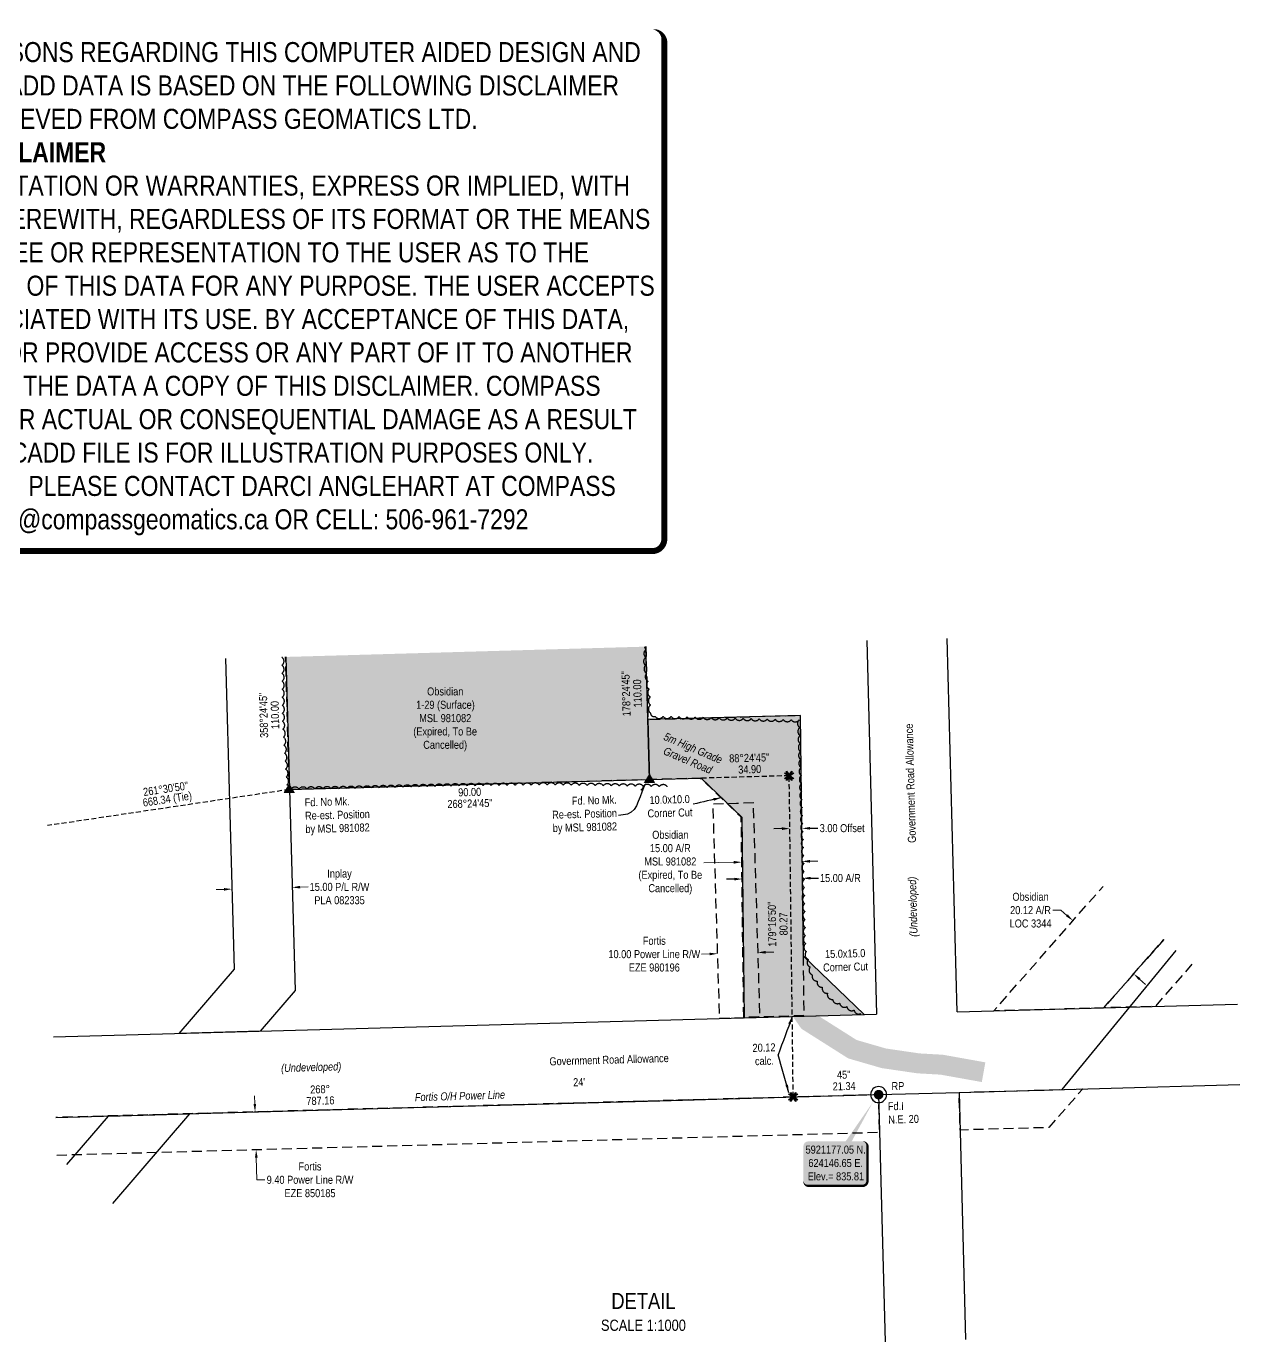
# Model space of a CAD drawing. Extents: x 623218 to 625882, y 5921060 to 5922843.
# Drawn here: x 624367 to 625882, y 5921200 to 5922843 of the extents above; entities that cross this region are included whole.
import ezdxf
from ezdxf.enums import TextEntityAlignment as Align

# ---------------------------------------------------------------- set-up
doc = ezdxf.new("R2010")
doc.units = 0
doc.header["$LTSCALE"] = 5
doc.header["$PDSIZE"] = 0.5
for name, pattern in [('0', [1, 1, 0]), ('foc-ACCESSROAD', [3.75, 2.5, -1.25]), ('foc-FLOWLINE', [3.75, 2.5, -1.25]), ('foc-TIELINE', [1.875, 1.25, -0.625]), ('foc-TRAV', [1.875, 1.25, -0.625])]:
    doc.linetypes.add(name, pattern=pattern)
doc.layers.get('Defpoints').update_dxf_attribs({"color": 9})
for name, color, linetype in [('35', 37, 'Continuous'), ('AS-POWER', 104, 'foc-POWER'), ('AS-ROADS', 254, 'Continuous'), ('C-AR', 13, 'foc-ACCESSROAD'), ('C-WS', 13, 'foc-ACCESSROAD'), ('CG-NOTES', 7, 'Continuous'), ('DETAIL-T', 7, 'Continuous'), ('F-EZE', 190, 'foc-FLOWLINE'), ('F-RW', 190, 'Continuous'), ('L-BD', 7, 'Continuous'), ('L-MON', 1, 'Continuous'), ('L-ROAD-T', 7, 'Continuous'), ('L-SEC', 7, 'Continuous'), ('L-TIE', 7, 'foc-TIELINE'), ('P-PROPOSED', 10, 'Continuous'), ('P-PROPOSED-H', 21, 'Continuous'), ('P-TRAV', 4, 'foc-TRAV'), ('P-TXT', 4, 'Continuous'), ('T-BUSH', 110, '0')]:
    doc.layers.add(name, color=color, linetype=linetype)
for name, color, linetype, lineweight in [('C-AR-T', 13, 'Continuous', 9), ('C-WS-T', 13, 'Continuous', 9), ('F-EZE-T', 190, 'Continuous', 9), ('F-RW-T', 190, 'Continuous', 9), ('T-TEXT', 48, 'Continuous', 18)]:
    doc.layers.add(name, color=color, linetype=linetype, lineweight=lineweight)
doc.layers.add('DISCLAIMER', color=7, linetype='Continuous', plot=False)
doc.styles.add('100L', font='ARIALN.TTF', dxfattribs={"height": 11})
doc.styles.add('80', font='ARIALN.TTF', dxfattribs={"height": 10})
doc.styles.add('80CG', font='ARIALN.TTF', dxfattribs={"height": 10})
doc.styles.add('80L', font='ARIALN.TTF', dxfattribs={"height": 10})
doc.styles.add('80LS', font='ARIALNI.TTF', dxfattribs={"height": 10})
doc.styles.add('foc-LtypeFont', font='ARIALN.TTF', dxfattribs={"height": 7.35})
doc.styles.get("Standard").update_dxf_attribs({"font": 'ARIALN.TTF'})
doc.linetypes.add('foc-POWER', pattern='A,6,-1,["P",foc-LtypeFont,S=0.2,R=0,X=-0.625,Y=-0.75],-1.24,4', length=12.24)
doc.linetypes.add('foc-POWER-NOLINE', pattern='A,0,-4,["P",foc-LtypeFont,S=0.2,R=0,X=-0.625,Y=-0.75],-8.24', length=12.24)
doc.dimstyles.new('Compass 5 000', dxfattribs={"dimscale": 5, "dimtxt": 9, "dimasz": 2, "dimexe": 0.2, "dimexo": 0.0625, "dimgap": 0.5, "dimtad": 0, "dimtih": 1, "dimtoh": 1, "dimzin": 0, "dimdsep": 46, "dimtxsty": '80CG', "dimcen": 0.1, "dimse1": 1, "dimse2": 1, "dimclrd": 256, "dimclrt": 256, "dimaunit": 1, "dimadec": 4, "dimazin": 0, "dimtfac": 0.06, "dimtofl": 0, "dimtmove": 0, "dimatfit": 1, "dimfxl": 0.2, "dimtolj": 1, "dimtzin": 0, "dimlwd": -1, "dimarcsym": 0})

# ---------------------------------------------------------------- blocks, each defined once
blk = doc.blocks.new('RP')
at = {"layer": '35', "color": 3}
blk.add_circle((0, 0), 10, dxfattribs=at)
at = {"layer": '35', "color": 3, "style": '80'}
blk.add_attdef('RP_001', (-32.4, 5.8), '', height=10, dxfattribs=at)
blk = doc.blocks.new('fdia')
at = {"color": 255, "const_width": 1}
blk.add_lwpolyline([(-0.5, 0, 1), (0.5, 0, 1)], format="xyb", close=True, dxfattribs=at)
blk = doc.blocks.new('Fdiaa')
blk.add_blockref('fdia', (0, 0))
blk = doc.blocks.new('fdib')
at = {"color": 1, "const_width": 1.6}
blk.add_lwpolyline([(-0.4, 0, 1), (0.4, 0, 1)], format="xyb", close=True, dxfattribs=at)
at = {"color": 1}
blk.add_circle((0, 0), 0.8, dxfattribs=at)
blk = doc.blocks.new('Fdibb')
blk.add_blockref('fdib', (0, 0))
blk = doc.blocks.new('fdicc')
for name in ['Fdibb', 'Fdiaa']:
    blk.add_blockref(name, (0, 0))
blk = doc.blocks.new('FDI')
blk.add_blockref('fdicc', (0, 0))
blk = doc.blocks.new('TRIA')
blk.add_hatch(color=255).paths.add_polyline_path([(-0.04, 1.52), (-1.47, -0.87), (1.39, -0.87)])
blk = doc.blocks.new('TRIAA')
blk.add_blockref('TRIA', (0, 0))
blk = doc.blocks.new('TRIB')
at = {"color": 1}
blk.add_lwpolyline([(-1.12, -0.67), (-0.04, 1.13), (1.04, -0.67)], close=True, dxfattribs=at)
blk = doc.blocks.new('TRIBB')
blk.add_blockref('TRIB', (0, 0))
blk = doc.blocks.new('TRICC')
for name in ['TRIAA', 'TRIBB']:
    blk.add_blockref(name, (0, 0))
blk = doc.blocks.new('plspike')
blk.add_blockref('TRICC', (0, 0))
blk = doc.blocks.new('TEMP')
h = blk.add_hatch(color=255)
h.dxf.hatch_style = 1
h.paths.add_polyline_path([(0, 0.25), (-0.67, 1.15), (-0.67, 0.67), (-1.15, 0.67), (-0.25, 0), (-1.15, -0.67), (-0.67, -0.67), (-0.67, -1.15), (0, -0.25), (0.67, -1.15), (0.67, -0.67), (1.15, -0.67), (0.25, 0), (1.15, 0.67), (0.67, 0.67), (0.67, 1.15)])
h.paths.add_polyline_path([(0.57, 0.85), (0.57, 0.57), (0.85, 0.57), (0.08, 0), (0.85, -0.57), (0.57, -0.57), (0.57, -0.85), (0, -0.08), (-0.57, -0.85), (-0.57, -0.57), (-0.85, -0.57), (-0.08, 0), (-0.85, 0.57), (-0.57, 0.57), (-0.57, 0.85), (0, 0.08)], flags=16)
h = blk.add_hatch(color=1)
h.dxf.hatch_style = 1
h.paths.add_polyline_path([(0, 0.08), (-0.57, 0.85), (-0.57, 0.57), (-0.85, 0.57), (-0.08, 0), (-0.85, -0.57), (-0.57, -0.57), (-0.57, -0.85), (0, -0.08), (0.57, -0.85), (0.57, -0.57), (0.85, -0.57), (0.08, 0), (0.85, 0.57), (0.57, 0.57), (0.57, 0.85)])
at = {"color": 1}
for p, q in [((-0.08, 0), (0.08, 0)), ((0, 0.08), (0, -0.08))]:
    blk.add_line(p, q, dxfattribs=at)
at = {"color": 255, "flags": 128}
blk.add_lwpolyline([(-0.25, 0), (-1.15, 0.67), (-0.67, 0.67), (-0.67, 1.15), (0, 0.25), (0.67, 1.15), (0.67, 0.67), (1.15, 0.67), (0.25, 0), (1.15, -0.67), (0.67, -0.67), (0.67, -1.15), (0, -0.25), (-0.67, -1.15), (-0.67, -0.67), (-1.15, -0.67)], close=True, dxfattribs=at)
at = {"color": 1, "flags": 128}
blk.add_lwpolyline([(-0.08, 0), (-0.85, 0.57), (-0.57, 0.57), (-0.57, 0.85), (0, 0.08), (0.57, 0.85), (0.57, 0.57), (0.85, 0.57), (0.08, 0), (0.85, -0.57), (0.57, -0.57), (0.57, -0.85), (0, -0.08), (-0.57, -0.85), (-0.57, -0.57), (-0.85, -0.57)], close=True, dxfattribs=at)
blk = doc.blocks.new('*D436')
at = {"layer": 'Defpoints', "color": 0, "transparency": 16777216}
for p in [(624699.1, 5921767.1), (624699.2, 5921764.5), (624624.2, 5921762.4)]:
    blk.add_point(p, dxfattribs=at)
at = {"layer": 'F-RW-T', "transparency": 16777216}
for p, q in [((624614.1, 5921764.7), (624604.2, 5921764.4)), ((624709.1, 5921767.4), (624719.1, 5921767.7))]:
    blk.add_line(p, q, dxfattribs=at)
for points in [[(624614.1, 5921766.3), (624614.2, 5921763), (624624.1, 5921765)], [(624709, 5921769.1), (624709.1, 5921765.7), (624699.1, 5921767.1)]]:
    blk.add_solid(points, dxfattribs=at)
at = {"layer": 'F-RW-T', "transparency": 16777216, "insert": (624758.2, 5921767.7), "char_height": 10, "attachment_point": 5, "style": '80CG'}
blk.add_mtext('\\A1;Inplay\\P15.00 P/L R/W\\PPLA 082335', dxfattribs=at)
blk = doc.blocks.new('*D437')
at = {"layer": 'Defpoints', "color": 0, "transparency": 16777216}
for p in [(625228.6, 5921739.1), (625278.6, 5921740.7), (625230.3, 5921684.3)]:
    blk.add_point(p, dxfattribs=at)
at = {"layer": 'F-EZE-T', "transparency": 16777216}
for p, q in [((625220.3, 5921684), (625210.3, 5921683.7)), ((625290.3, 5921686.1), (625300.3, 5921686.4))]:
    blk.add_line(p, q, dxfattribs=at)
for points in [[(625220.2, 5921685.6), (625220.4, 5921682.3), (625230.3, 5921684.3)], [(625290.2, 5921687.8), (625290.3, 5921684.4), (625280.3, 5921685.8)]]:
    blk.add_solid(points, dxfattribs=at)
at = {"layer": 'F-EZE-T', "transparency": 16777216, "insert": (625151.2, 5921683.7), "char_height": 10, "attachment_point": 5, "style": '80CG', "bg_fill": 3, "box_fill_scale": 1.1, "bg_fill_color": 256, "bg_fill_true_color": 13158600, "bg_fill_transparency": 0}
blk.add_mtext('\\A1;Fortis\\P10.00 Power Line R/W\\PEZE 980196', dxfattribs=at)
blk = doc.blocks.new('*D438')
at = {"layer": 'Defpoints', "color": 0, "transparency": 16777216}
for p in [(625261.3, 5921775.8), (625336.2, 5921778.5), (625336.3, 5921776.7)]:
    blk.add_point(p, dxfattribs=at)
at = {"layer": 'P-TXT', "transparency": 16777216}
for p, q in [((625251.3, 5921777.4), (625241.3, 5921777.3)), ((625346.2, 5921778.6), (625356.2, 5921778.8))]:
    blk.add_line(p, q, dxfattribs=at)
for points in [[(625251.3, 5921779.1), (625251.3, 5921775.8), (625261.3, 5921777.6)], [(625346.2, 5921780.3), (625346.3, 5921777), (625336.2, 5921778.5)]]:
    blk.add_solid(points, dxfattribs=at)
at = {"layer": 'P-TXT', "transparency": 16777216, "insert": (625383.5, 5921778.8), "char_height": 10, "attachment_point": 5, "style": '80CG'}
blk.add_mtext('\\A1;15.00 A/R', dxfattribs=at)
blk = doc.blocks.new('*D444')
at = {"layer": 'Defpoints', "color": 0, "transparency": 16777216}
for p in [(625320.5, 5921840.5), (625335.5, 5921840.8), (625335.5, 5921840.7)]:
    blk.add_point(p, dxfattribs=at)
at = {"layer": 'P-TXT', "transparency": 16777216}
for p, q in [((625310.5, 5921840.5), (625300.5, 5921840.4)), ((625345.5, 5921840.9), (625355.5, 5921841.1))]:
    blk.add_line(p, q, dxfattribs=at)
for points in [[(625310.4, 5921842.2), (625310.5, 5921838.8), (625320.5, 5921840.6)], [(625345.4, 5921842.6), (625345.5, 5921839.3), (625335.5, 5921840.8)]]:
    blk.add_solid(points, dxfattribs=at)
at = {"layer": 'P-TXT', "transparency": 16777216, "insert": (625385.7, 5921841.1), "char_height": 10, "attachment_point": 5, "style": '80CG'}
blk.add_mtext('\\A1;3.00 Offset', dxfattribs=at)
blk = doc.blocks.new('*D450')
at = {"layer": 'C-AR-T', "transparency": 16777216}
for p, q in [((625250.4, 5921798.5), (625212.9, 5921798)), ((625345.5, 5921799.7), (625355.5, 5921799.8))]:
    blk.add_line(p, q, dxfattribs=at)
for points in [[(625250.4, 5921800.2), (625250.4, 5921796.8), (625260.4, 5921798.6)], [(625345.4, 5921801.4), (625345.5, 5921798), (625335.5, 5921799.6)]]:
    blk.add_solid(points, dxfattribs=at)
at = {"layer": 'Defpoints', "color": 0, "transparency": 16777216}
for p in [(625260.2, 5921815.4), (625335.3, 5921816.4), (625335.5, 5921799.6)]:
    blk.add_point(p, dxfattribs=at)
at = {"layer": 'C-AR-T', "transparency": 16777216, "insert": (625171.2, 5921798), "char_height": 10, "attachment_point": 5, "style": '80CG'}
blk.add_mtext('\\A1;Obsidian\\P15.00 A/R\\PMSL 981082\\P(Expired, To Be\\PCancelled)', dxfattribs=at)
blk = doc.blocks.new('*D456')
at = {"layer": 'C-AR-T', "transparency": 16777216}
for p, q in [((625658.8, 5921738.7), (625648.8, 5921738.7)), ((625666.4, 5921732.1), (625658.8, 5921738.7)), ((625757.1, 5921652.6), (625764.6, 5921646))]:
    blk.add_line(p, q, dxfattribs=at)
for points in [[(625667.5, 5921733.4), (625665.3, 5921730.9), (625673.9, 5921725.5)], [(625758.2, 5921653.8), (625756, 5921651.3), (625749.6, 5921659.2)]]:
    blk.add_solid(points, dxfattribs=at)
at = {"layer": 'Defpoints', "color": 0, "transparency": 16777216}
for p in [(625667.2, 5921717.9), (625673.9, 5921725.5), (625742.9, 5921651.6)]:
    blk.add_point(p, dxfattribs=at)
at = {"layer": 'C-AR-T', "transparency": 16777216, "insert": (625620.9, 5921738.7), "char_height": 10, "attachment_point": 5, "style": '80CG'}
blk.add_mtext('\\A1;Obsidian\\P20.12 A/R\\PLOC 3344', dxfattribs=at)
blk = doc.blocks.new('*U457')
h = blk.add_hatch(color=254)
edge = h.paths.add_edge_path()
edge.add_line((-34, -28.5), (34, -28.5))
edge.add_arc((34, -22.5), 6, 270, 360)
edge.add_line((40, -22.5), (40, 21))
edge.add_arc((34, 21), 6, 0, 90)
edge.add_line((34, 27), (-34, 27))
edge.add_arc((-34, 21), 6, 90, 180)
edge.add_line((-40, 21), (-40, -22.5))
edge.add_arc((-34, -22.5), 6, 180, 270)
at = {"color": 1, "flags": 128}
blk.add_lwpolyline([(46.7, 75.9, 0, 10, 0), (0, 0, 5, 5, 0)], format="xyseb", dxfattribs=at)
blk.add_lwpolyline([(-34, -28.5, 3, 3, 0), (34, -28.5, 3, 3, 0.414214), (40, -22.5, 3, 3, 0), (40, 21, 3, 0, 0.414214), (34, 27, 0, 0, 0), (-34, 27, 0, 0, 0.414214), (-40, 21, 0, 0, 0), (-40, -22.5, 0, 3, 0.414214)], format="xyseb", close=True, dxfattribs=at)
at = {"color": 1, "style": '80'}
blk.add_attdef('ENTER_TEXT_001', (-36, -5), '', height=10, dxfattribs=at)
blk = doc.blocks.new('*D463')
at = {"layer": 'Defpoints', "color": 0, "transparency": 16777216}
for p in [(624651.9, 5921486.7), (624653.2, 5921439.8), (624654.1, 5921439.8)]:
    blk.add_point(p, dxfattribs=at)
at = {"layer": 'F-EZE-T', "transparency": 16777216}
for p, q in [((624652.5, 5921496.7), (624652.2, 5921506.7)), ((624654.3, 5921429.8), (624655.1, 5921401.9)), ((624655.1, 5921401.9), (624665.1, 5921401.9))]:
    blk.add_line(p, q, dxfattribs=at)
for points in [[(624654.1, 5921496.8), (624650.8, 5921496.7), (624652.8, 5921486.7)], [(624656, 5921429.8), (624652.7, 5921429.7), (624654.1, 5921439.8)]]:
    blk.add_solid(points, dxfattribs=at)
at = {"layer": 'F-EZE-T', "transparency": 16777216, "insert": (624721.4, 5921401.9), "char_height": 10, "attachment_point": 5, "style": '80CG'}
blk.add_mtext('\\A1;Fortis\\P9.40 Power Line R/W\\PEZE 850185', dxfattribs=at)
blk = doc.blocks.new('Disclaimer_Legal')
at = {"layer": 'DISCLAIMER', "color": 254, "flags": 128}
blk.add_lwpolyline([(-3612.9, -1104.6, 37.5, 37.5, 0), (4096.1, -1104.6, 37.5, 37.5, 0.414214), (4171.1, -1029.6, 37.5, 37.5, 0), (4171.1, 2078.7, 37.5, 0, 0.414214), (4096.1, 2153.7, 0, 0, 0), (-3612.9, 2153.7, 0, 0, 0.414214), (-3687.9, 2078.7, 0, 0, 0), (-3687.9, -1029.6, 0, 37.5, 0.414214)], format="xyseb", close=True, dxfattribs=at)
at = {"layer": 'DISCLAIMER', "color": 254, "insert": (241.6, 533.9), "char_height": 125, "width": 7717.568, "attachment_point": 5, "style": '80'}
blk.add_mtext('NOTICE TO THE CORPORATION, PERSON &/OR PERSONS REGARDING THIS COMPUTER AIDED DESIGN AND DRAFTING (CADD) FILES. ACCEPTANCE OF THE CADD DATA IS BASED ON THE FOLLOWING DISCLAIMER WHICH COVERS ALL CADD DATA RECIEVED FROM COMPASS GEOMATICS LTD.\\P{\\fArial Narrow|b1|i0|c0|p34;DISCLAIMER}\\PCOMPASS GEOMATICS LTD. MAKES NO REPRESENTATION OR WARRANTIES, EXPRESS OR IMPLIED, WITH RESPECT TO THE REUSE OF THE DATA PROVIDED HEREWITH, REGARDLESS OF ITS FORMAT OR THE MEANS OF ITS TRANSMISSION. THERE IS NO GUARANTEE OR REPRESENTATION TO THE USER AS TO THE ACCURACY, CURRENCY, SUITABILITY OR RELIABILITY OF THIS DATA FOR ANY PURPOSE. THE USER ACCEPTS THE DATA "AS IS", AND ASSUMES ALL RISKS ASSOCIATED WITH ITS USE. BY ACCEPTANCE OF THIS DATA, THE USER AGREES NOT TO TRANSMIT THIS DATA OR PROVIDE ACCESS OR ANY PART OF IT TO ANOTHER PARTY UNLESS THE USER SHALL INCLUDE WITH THE DATA A COPY OF THIS DISCLAIMER. COMPASS GEOMATICS LTD. ASSUMES NO RESPONSIBILITY FOR ACTUAL OR CONSEQUENTIAL DAMAGE AS A RESULT OF ANY USER\'S RELIANCE ON THIS DATA. THIS CADD FILE IS FOR ILLUSTRATION PURPOSES ONLY.\\PIF YOU REQUIRE MORE ACCURATE INFORMATION, PLEASE CONTACT DARCI ANGLEHART AT COMPASS GEOMATICS LTD. VIA EMAIL: darci.anglehart@compassgeomatics.ca OR CELL: 506-961-7292', dxfattribs=at)

msp = doc.modelspace()

# ---------------------------------------------------------------- hatches: boundary and pattern name
at = {"layer": 'P-PROPOSED-H'}
h = msp.add_hatch(color=256, dxfattribs=at)
h.dxf.hatch_style = 1
h.paths.add_polyline_path([(624697.702, 5922055.112), (624691.071, 5922054.927), (624695.683, 5921889.328), (625145.243, 5921901.723), (625140.667, 5922067.802)])
h = msp.add_hatch(color=256, dxfattribs=at)
h.dxf.hatch_style = 1
h.paths.add_polyline_path([(625145.243, 5921901.723), (625209.709, 5921903.509), (625260.3, 5921854.914), (625263.445, 5921604.251), (625413.346, 5921608.404), (625337.459, 5921681.297), (625333.686, 5921981.947), (625143.178, 5921976.669)])

# ---------------------------------------------------------------- linework, layer by layer
at = {"layer": 'AS-POWER', "flags": 128}
msp.add_lwpolyline([(625660.351, 5921514.659), (625802.668, 5921688.417)], dxfattribs=at)
at = {"layer": 'AS-POWER', "linetype": 'foc-POWER-NOLINE', "flags": 128}
msp.add_lwpolyline([(624403.949, 5921479.85), (624651.854, 5921486.718), (625157.924, 5921500.739), (625272.293, 5921503.908), (625431.293, 5921508.313), (625531.821, 5921511.098), (625660.351, 5921514.659)], dxfattribs=at)
at = {"layer": 'AS-ROADS', "const_width": 24.992, "flags": 128}
msp.add_lwpolyline([(625124.748, 5921963.428), (625197.783, 5921932.323), (625243.858, 5921907.218), (625277.453, 5921865.548), (625295.258, 5921814.368), (625299.783, 5921741.698), (625303.883, 5921678.278), (625317.203, 5921637.708), (625343.648, 5921599.818), (625398.523, 5921565.048), (625437.763, 5921553.673), (625480.903, 5921547.358), (625509.993, 5921545.703), (625562.298, 5921536.333)], dxfattribs=at)
at = {"layer": 'C-AR', "flags": 128}
msp.add_lwpolyline([(625787.142, 5921702.027), (625712.336, 5921616.688), (625575.138, 5921612.887), (625711.441, 5921768.384)], dxfattribs=at)
at = {"layer": 'C-WS', "flags": 128}
msp.add_lwpolyline([(625140.667, 5922067.802), (625143.176, 5921976.742), (625333.2, 5921981.969), (625337.857, 5921606.96), (625275.496, 5921605.237), (625262.833, 5921604.887), (625259.725, 5921854.831), (625247.063, 5921867.008), (625209.131, 5921903.481), (625145.243, 5921901.727), (624695.532, 5921889.335), (624690.97, 5922054.924)], dxfattribs=at)
at = {"layer": 'F-EZE', "flags": 128}
for points in [[(625282.771, 5921604.787), (625232.76, 5921603.401), (625224.589, 5921871.46), (625253.872, 5921872.352), (625274.594, 5921872.981), (625282.771, 5921604.787)], [(625531.821, 5921511.098), (625686.004, 5921515.37), (625643.778, 5921467.198), (625533.045, 5921464.13)]]:
    msp.add_lwpolyline(points, close=True, dxfattribs=at)
for points in [[(625822.473, 5921671.057), (625776.371, 5921618.462), (625712.336, 5921616.688), (625787.142, 5921702.027)], [(624405.25, 5921432.884), (625432.517, 5921461.345), (625431.293, 5921508.313), (624403.949, 5921479.85)]]:
    msp.add_lwpolyline(points, dxfattribs=at)
at = {"layer": 'F-RW', "flags": 128}
for points in [[(624691.071, 5922054.927), (624695.683, 5921889.328), (624702.677, 5921638.25), (624659.246, 5921587.511), (624558.159, 5921584.711), (624626.927, 5921665.05), (624616.127, 5922052.781)], [(624417.987, 5921420.954), (624469.798, 5921481.483), (624571.054, 5921484.48), (624474.944, 5921372.199)]]:
    msp.add_lwpolyline(points, dxfattribs=at)
at = {"layer": 'L-SEC'}
for p, q in [((625416.327, 5922075.398), (625428.674, 5921608.829)), ((625529.189, 5921611.614), (625516.845, 5922078.058)), ((625529.189, 5921611.614), (625879.223, 5921621.312)), ((624401.164, 5921580.361), (625428.674, 5921608.829)), ((625531.821, 5921511.098), (625882.008, 5921520.801)), ((624403.949, 5921479.85), (625431.293, 5921508.313)), ((625431.293, 5921508.313), (625439.334, 5921199.765)), ((625531.821, 5921511.098), (625539.865, 5921202.385))]:
    msp.add_line(p, q, dxfattribs=at)
at = {"layer": 'L-TIE'}
msp.add_line((624695.683, 5921889.328), (624393.852, 5921844.297), dxfattribs=at)
at = {"layer": 'P-PROPOSED'}
msp.add_lwpolyline([(624691.071, 5922054.927), (624695.683, 5921889.328), (625145.243, 5921901.723), (625140.667, 5922067.802)], dxfattribs=at)
msp.add_lwpolyline([(625145.243, 5921901.723), (625209.709, 5921903.509), (625260.3, 5921854.914), (625263.445, 5921604.251), (625413.346, 5921608.404), (625337.459, 5921681.297), (625333.686, 5921981.947), (625143.178, 5921976.669)], close=True, dxfattribs=at)
at = {"layer": 'P-TRAV'}
for p, q in [((625319.636, 5921906.555), (625209.709, 5921903.509)), ((625324.671, 5921505.359), (625319.636, 5921906.555))]:
    msp.add_line(p, q, dxfattribs=at)
at = {"layer": 'T-BUSH', "flags": 128}
for points in [[(625138.832, 5922067.75, 0.17012894), (625141.04, 5922064.372, 0.52056705), (625140.603, 5922054.385, 0.52056705), (625140.222, 5922044.401, 0.52056705), (625141.755, 5922034.523, 0.52056705), (625143.289, 5922024.645, 0.52056705), (625144.823, 5922014.767, 0.52056705), (625146.356, 5922004.888, 0.52056705), (625146.454, 5921994.899, 0.52056705), (625146.457, 5921984.902, 0.52056705), (625152.23, 5921980.675, 0.52056705), (625162.226, 5921980.672, 0.52056705), (625172.223, 5921980.65, 0.52056705), (625182.215, 5921980.374, 0.52056705), (625192.208, 5921980.098, 0.52056705), (625202.201, 5921979.821, 0.52056705), (625212.194, 5921979.545, 0.52056705), (625222.187, 5921979.269, 0.52056705), (625232.179, 5921978.993, 0.52056705), (625242.172, 5921978.717, 0.52056705), (625252.165, 5921978.441, 0.52056705), (625262.158, 5921978.164, 0.52056705), (625272.15, 5921977.888, 0.52056705), (625282.143, 5921977.612, 0.52056705), (625292.136, 5921977.336, 0.52056705), (625302.129, 5921977.06, 0.52056705), (625312.122, 5921976.784, 0.52056705), (625322.114, 5921976.507, 0.52056705), (625332.107, 5921976.231, 0.52056705), (625332.881, 5921966.708, 0.52056705), (625333.189, 5921956.716, 0.52056705), (625333.496, 5921946.724, 0.52056705), (625333.803, 5921936.732, 0.52056705), (625334.11, 5921926.74, 0.52056705), (625334.417, 5921916.748, 0.52056705), (625334.725, 5921906.757, 0.52056705), (625335.032, 5921896.765, 0.52056705), (625335.339, 5921886.773, 0.52056705), (625335.646, 5921876.781, 0.52056705), (625335.953, 5921866.789, 0.52056705), (625336.26, 5921856.797, 0.52056705), (625336.568, 5921846.805, 0.52056705), (625336.875, 5921836.813, 0.52056705), (625337.182, 5921826.822, 0.52056705), (625337.489, 5921816.83, 0.52056705), (625337.793, 5921806.838, 0.52056705), (625337.999, 5921796.843, 0.52056705), (625338.204, 5921786.849, 0.52056705), (625338.41, 5921776.854, 0.52056705), (625338.615, 5921766.86, 0.52056705), (625338.821, 5921756.865, 0.52056705), (625339.027, 5921746.871, 0.52056705), (625339.232, 5921736.876, 0.52056705), (625339.438, 5921726.882, 0.52056705), (625339.643, 5921716.887, 0.52056705), (625339.849, 5921706.893, 0.52056705), (625340.055, 5921696.898, 0.52056705), (625340.925, 5921686.994, 0.52056705), (625343.394, 5921677.307, 0.52056705), (625345.863, 5921667.62, 0.52056705), (625348.332, 5921657.934, 0.52056705), (625354.53, 5921650.162, 0.52056705), (625360.965, 5921642.512, 0.52056705), (625367.4, 5921634.862, 0.52056705), (625373.835, 5921627.212, 0.52056705), (625382.573, 5921622.527, 0.52056705), (625391.578, 5921618.186, 0.52056705), (625400.583, 5921613.845, 0.52056705), (625409.151, 5921609.715)], [(625167.415, 5921892.805, 0.52056705), (625157.42, 5921892.965, 0.52056705), (625147.425, 5921893.125, 0.52056705), (625137.429, 5921893.285, 0.52056705), (625127.434, 5921893.446, 0.52056705), (625117.439, 5921893.606, 0.52056705), (625107.443, 5921893.766, 0.52056705), (625097.448, 5921893.926, 0.52056705), (625087.453, 5921894.086, 0.52056705), (625077.458, 5921894.247, 0.52056705), (625067.462, 5921894.407, 0.52056705), (625057.467, 5921894.567, 0.52056705), (625047.472, 5921894.727, 0.52056705), (625037.476, 5921894.888, 0.52056705), (625027.481, 5921895.048, 0.52056705), (625017.485, 5921895.118, 0.52056705), (625007.489, 5921895.01, 0.52056705), (624997.493, 5921894.902, 0.52056705), (624987.497, 5921894.795, 0.52056705), (624977.501, 5921894.687, 0.52056705), (624967.505, 5921894.58, 0.52056705), (624957.509, 5921894.472, 0.52056705), (624947.513, 5921894.365, 0.52056705), (624937.517, 5921894.257, 0.52056705), (624927.521, 5921894.15, 0.52056705), (624917.525, 5921894.042, 0.52056705), (624907.529, 5921893.935, 0.52056705), (624897.534, 5921893.753, 0.52056705), (624887.541, 5921893.507, 0.52056705), (624877.547, 5921893.261, 0.52056705), (624867.554, 5921893.015, 0.52056705), (624857.56, 5921892.769, 0.52056705), (624847.567, 5921892.523, 0.52056705), (624837.573, 5921892.277, 0.52056705), (624827.579, 5921892.031, 0.52056705), (624817.586, 5921891.785, 0.52056705), (624807.592, 5921891.539, 0.52056705), (624797.599, 5921891.293, 0.52056705), (624787.605, 5921891.047, 0.52056705), (624777.612, 5921890.801, 0.52056705), (624767.618, 5921890.555, 0.52056705), (624757.623, 5921890.413, 0.52056705), (624747.627, 5921890.301, 0.52056705), (624737.631, 5921890.189, 0.52056705), (624727.635, 5921890.078, 0.52056705), (624717.639, 5921889.966, 0.52056705), (624707.643, 5921889.854, 0.52056705), (624697.647, 5921889.742, 0.52056705), (624692.434, 5921894.82, 0.52056705), (624691.73, 5921904.792, 0.52056705), (624691.027, 5921914.764, 0.52056705), (624690.324, 5921924.736, 0.52056705), (624689.62, 5921934.708, 0.52056705), (624688.917, 5921944.68, 0.52056705), (624688.214, 5921954.651, 0.52056705), (624687.51, 5921964.623, 0.52056705), (624686.955, 5921974.601, 0.52056705), (624686.872, 5921984.597, 0.52056705), (624686.788, 5921994.593, 0.52056705), (624686.705, 5922004.59, 0.52056705), (624686.621, 5922014.586, 0.52056705), (624686.538, 5922024.582, 0.52056705), (624686.454, 5922034.578, 0.52056705), (624686.371, 5922044.575, 0.52056705), (624686.287, 5922054.571, 0.01541832), (624686.587, 5922054.799, 0.01541832)]]:
    msp.add_lwpolyline(points, format="xyb", dxfattribs=at)

# ---------------------------------------------------------------- block references
at = {"layer": 'CG-NOTES'}
ref = msp.add_blockref('RP', (625431.293, 5921508.313), dxfattribs=dict(at, xscale=-0.99966016, yscale=0.99966016, zscale=0.99966016))
ref.add_attrib('RP_001', 'RP', (625447.366, 5921514.066), dxfattribs={"layer": '35', "color": 3, "height": 9.9966, "style": '80'})
at = {"layer": 'Defpoints', "color": 3, "xscale": 0.2, "yscale": 0.2, "zscale": 0.2}
msp.add_blockref('Disclaimer_Legal', (624329.455, 5922408.029), dxfattribs=at)
at = {"layer": 'DETAIL-T', "color": 3}
ref = msp.add_blockref('*U457', (625377.353, 5921422.889), dxfattribs=dict(at, xscale=0.99966016, yscale=0.99966016, zscale=0.99966016))
ref.add_attrib('ENTER_TEXT_001', '5921177.05 N.', (625340.047, 5921434.657), dxfattribs={"layer": '0', "color": 1, "height": 9.9966, "style": '80'})
ref.add_attrib('ENTER_TEXT_002', '624146.65 E.', (625343.569, 5921417.955), dxfattribs={"layer": '0', "color": 1, "height": 9.9966, "style": '80'})
ref.add_attrib('ENTER_TEXT_003', 'Elev.= 835.81', (625342.778, 5921401.254), dxfattribs={"layer": '0', "color": 1, "height": 9.9966, "style": '80'})
at = {"layer": 'L-MON', "xscale": 4.998300799999993, "yscale": 4.998300799999993, "zscale": 4.998300799999993}
for p in [(625319.636, 5921906.555), (625324.671, 5921505.359)]:
    msp.add_blockref('TEMP', p, dxfattribs=at)
at = {"layer": 'L-MON', "color": 3, "xscale": 4.998300799999993, "yscale": 4.998300799999993, "zscale": 4.998300799999993}
for name, p in [('plspike', (624695.683, 5921889.328)), ('plspike', (625145.243, 5921901.723)), ('FDI', (625431.293, 5921508.313))]:
    msp.add_blockref(name, p, dxfattribs=at)

# ---------------------------------------------------------------- texts
at = {"layer": 'AS-POWER', "linetype": 'foc-POWER-NOLINE', "insert": (624851.812, 5921510.063), "char_height": 9.9966, "attachment_point": 1, "rotation": 1.641202, "style": '100L'}
msp.add_mtext_dynamic_manual_height_columns('\\pi0.32615;{\\fArial Narrow|b0|i1|c0|p34;Fortis O/H Power Line }', width=112.46286, gutter_width=54.981, heights=[0], dxfattribs=at)
at = {"layer": 'C-WS-T', "insert": (624849.937, 5922016.862), "char_height": 9.9966, "attachment_point": 1, "style": '80L'}
msp.add_mtext_dynamic_manual_height_columns('\\pi17.6736;Obsidian\\P\\pi3.94702;1-29 (Surface)\\P\\pi7.84065;MSL 981082\\P\\pi0.39434;(Expired, To Be\\P\\pi12.83554;Cancelled)', width=79.16586, gutter_width=49.983, heights=[0], dxfattribs=at)
at = {"layer": 'DETAIL-T', "color": 3, "insert": (625137.62, 5921236.872), "char_height": 19.9932, "width": 105.46974, "attachment_point": 5, "style": '80CG'}
msp.add_mtext('DETAIL\\P{\\H0.7x;SCALE 1:1000}', dxfattribs=at)
at = {"layer": 'L-BD'}
for s, rotation, p in [('178°24\'45"', 91.578351, (625115.915, 5922009.002)), ('110.00', 91.578351, (625130.155, 5922009.395)), ('358°24\'45"', 91.595467, (624663.409, 5921982.04)), ('110.00', 91.595467, (624677.649, 5921982.436)), ('268°24\'45"', 1.579325, (624921.114, 5921871.922)), ('90.00', 1.579325, (624920.722, 5921886.162))]:
    msp.add_text(s, height=9.9966, rotation=rotation, dxfattribs=at).set_placement(p, align=Align.MIDDLE_CENTER)
at = {"layer": 'L-BD', "style": '80L'}
for s, rotation, p in [("88°24'45''", 1.587, (625269.91, 5921928.928)), ('34.90', 1.587, (625270.305, 5921914.689)), ("261°30'50''", 8.4856, (624541.264, 5921890.294)), ('668.34 (Tie)', 8.4856, (624543.366, 5921876.205)), ("179°16'50''", 90.7189, (625298.217, 5921721.315)), ('80.27', 90.7189, (625312.461, 5921721.494)), ("45''", 1.587, (625387.827, 5921533.147)), ('268°', 1.587, (624734.007, 5921515.033)), ("24'", 1.587, (625057.336, 5921523.991)), ('21.34', 1.587, (625388.222, 5921518.908)), ('787.16', 1.587, (624734.401, 5921500.793))]:
    msp.add_text(s, height=9.9966, rotation=rotation, dxfattribs=at).set_placement(p, align=Align.MIDDLE)
at = {"layer": 'L-BD', "insert": (625288.073, 5921572.051), "char_height": 9.9966, "width": 28.15318, "attachment_point": 2, "rotation": 1.58702}
msp.add_mtext('20.12\\Pcalc.', dxfattribs=at)
at = {"layer": 'L-MON', "char_height": 10, "attachment_point": 1, "style": '100L'}
for s, width, insert, rotation in [('Fd. No Mk.\\PRe-est. Position\\Pby MSL 981082', 80.16139, (624714.571, 5921878.243), 1.598496), ('\\pi26.08226;Fd. No Mk.\\P\\pi0.97995;Re-est. Position\\P\\pi1.24598;by MSL 981082', 80.16139, (625022.121, 5921879.464), 1.598496), ('Fd.I\\PN.E. 20', 41.14366, (625442.7, 5921498.683), 1.645996)]:
    msp.add_mtext_dynamic_manual_height_columns(s, width=width, gutter_width=55, heights=[0], dxfattribs=dict(at, insert=insert, rotation=rotation))
at = {"layer": 'L-ROAD-T', "style": '80L'}
for rotation, p in [(91.515849, (625470.914, 5921897.152)), (1.642233, (625094.758, 5921551.914))]:
    msp.add_text('Government Road Allowance', height=9.9966, rotation=rotation, dxfattribs=at).set_placement(p, align=Align.MIDDLE_CENTER)
at = {"layer": 'P-TXT', "char_height": 9.9966, "width": 56.02911, "attachment_point": 2, "rotation": 1.58702}
for s, insert in [('10.0x10.0\\PCorner Cut', (625170.176, 5921881.871)), ('15.0x15.0\\PCorner Cut', (625389.346, 5921689.468))]:
    msp.add_mtext(s, dxfattribs=dict(at, insert=insert))
at = {"layer": 'T-TEXT', "style": '80LS'}
for rotation, p in [(91.515849, (625473.918, 5921742.974)), (1.642233, (624722.873, 5921542.568))]:
    msp.add_text('(Undeveloped)', height=9.9966, rotation=rotation, dxfattribs=at).set_placement(p, align=Align.MIDDLE_CENTER)
at = {"layer": 'T-TEXT', "insert": (625201.591, 5921945.732), "char_height": 9.9966, "width": 77.46793, "attachment_point": 2, "rotation": 336.931248, "style": '80LS'}
msp.add_mtext('5m High Grade Gravel Road', dxfattribs=at)

# ---------------------------------------------------------------- dimensions: what is measured, and where the dimension line sits
at = {"layer": 'C-AR-T', "color": 3}
for base, p1, p2, angle, text, picture, middle in [((625335.465, 5921799.563), (625260.215, 5921815.443), (625335.256, 5921816.375), 0.711418, 'Obsidian\\P15.00 A/R\\PMSL 981082\\P(Expired, To Be\\PCancelled)', '*D450', (625171.16, 5921798.041)), ((625673.883, 5921725.537), (625742.931, 5921651.591), (625667.231, 5921717.948), 138.763314, 'Obsidian\\P20.12 A/R\\PLOC 3344', '*D456', (625620.924, 5921738.72))]:
    dim = msp.add_linear_dim(base=base, p1=p1, p2=p2, angle=angle, text=text, dimstyle='Compass 5 000', dxfattribs=at)
    dim.commit()
    dim.dimension.update_dxf_attribs({"geometry": picture, "text_midpoint": middle, "dimtype": 161})
at = {"layer": 'F-EZE-T', "color": 3}
dim = msp.add_linear_dim(base=(624654.052, 5921439.777), p1=(624651.854, 5921486.718), p2=(624653.156, 5921439.752), angle=271.58702, text='Fortis\\P9.40 Power Line R/W\\PEZE 850185', dimstyle='Compass 5 000', dxfattribs=at)
dim.commit()
dim.dimension.update_dxf_attribs({"geometry": '*D463', "text_midpoint": (624721.442, 5921401.868), "dimtype": 161})
at = {"layer": 'F-RW-T'}
dim = msp.add_linear_dim(base=(624699.087, 5921767.117), p1=(624624.216, 5921762.401), p2=(624699.161, 5921764.548), angle=1.641062, text='Inplay\\P15.00 P/L R/W\\PPLA 082335', dimstyle='Compass 5 000', dxfattribs=at)
dim.commit()
dim.dimension.update_dxf_attribs({"geometry": '*D436', "text_midpoint": (624758.165, 5921767.69), "dimtype": 161})
at = {"layer": 'P-TXT', "color": 3}
dim = msp.add_aligned_dim(p1=(625320.466, 5921840.478), p2=(625335.459, 5921840.666), distance=0.144, text='3.00 Offset', dimstyle='Compass 5 000', dxfattribs=at)
dim.commit()
dim.dimension.update_dxf_attribs({"geometry": '*D444', "text_midpoint": (625385.722, 5921841.061)})
dim = msp.add_linear_dim(base=(625336.239, 5921778.507), p1=(625261.293, 5921775.754), p2=(625336.262, 5921776.695), angle=0.71892, text='15.00 A/R', dimstyle='Compass 5 000', dxfattribs=at)
dim.commit()
dim.dimension.update_dxf_attribs({"geometry": '*D438', "text_midpoint": (625383.519, 5921778.758), "dimtype": 161})

# ---------------------------------------------------------------- leaders
at = {"layer": 'L-BD', "color": 3, "path_type": 1}
for points in [[(625323.409, 5921605.913), (625305.739, 5921557.927)], [(625319.255, 5921510.687), (625305.739, 5921557.927)]]:
    msp.add_leader(points, dimstyle='Compass 5 000', override={"dimgap": 0.5, "dimtad": 0}, dxfattribs=at)
at = {"layer": 'L-MON', "path_type": 1}
msp.add_leader([(625140.351, 5921896.621), (625117.933, 5921858.607), (625106.358, 5921857.044)], dimstyle='Compass 5 000', override={"dimgap": 0.5, "dimtad": 0}, dxfattribs=at)
at = {"layer": 'P-TXT', "path_type": 1}
msp.add_leader([(625235.005, 5921879.212), (625199.779, 5921870.95)], dimstyle='Compass 5 000', override={"dimgap": 0.5, "dimtad": 0}, dxfattribs=at)

# ---------------------------------------------------------------- next in the draw order: dimensions: what is measured, and where the dimension line sits
at = {"layer": 'F-EZE-T'}
dim = msp.add_linear_dim(base=(625230.295, 5921684.26), p1=(625278.629, 5921740.656), p2=(625228.622, 5921739.131), angle=181.745922, text='Fortis\\P10.00 Power Line R/W\\PEZE 980196', dimstyle='Compass 5 000', override={"dimtfill": 1}, dxfattribs=at)
dim.commit()
dim.dimension.update_dxf_attribs({"geometry": '*D437', "text_midpoint": (625151.164, 5921683.651), "dimtype": 161})

doc.saveas('drawing.dxf')
